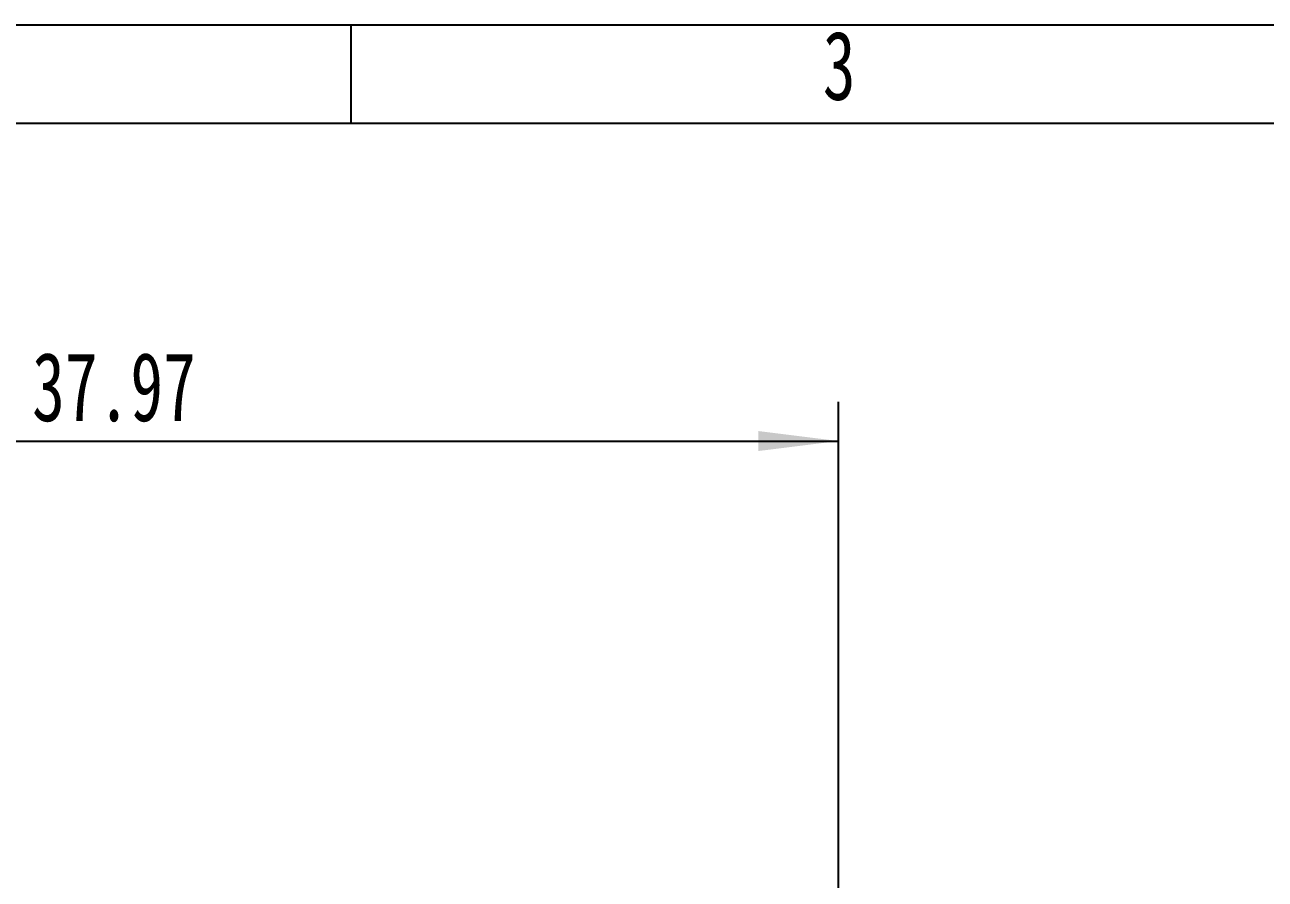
# Model space of a CAD drawing. Header units: millimetres. Extents: x 0 to 297, y 0 to 210.
# Drawn here: x 82.4 to 145.5, y 166.6 to 210 of the extents above; entities that cross this region are included whole.
import ezdxf

# ---------------------------------------------------------------- set-up
doc = ezdxf.new("R2010")
doc.units = ezdxf.units.MM
doc.linetypes.add('CENTERX2', pattern=[20.32, 12.7, -2.54, 2.54, -2.54])
doc.layers.add('图框', color=7, linetype='Continuous')
doc.styles.add('SLDTEXTSTYLE0', font='TXT', dxfattribs={"width": 0.7})
doc.dimstyles.new('SLDDIMSTYLE0', dxfattribs={"dimtxt": 3.5, "dimasz": 4.08, "dimexe": 0, "dimexo": 0.0625, "dimgap": 0.875, "dimtad": 2, "dimlfac": 0.5, "dimrnd": 1e-09, "dimzin": 12, "dimdsep": 46, "dimtxsty": 'SLDTEXTSTYLE0', "dimsah": 1, "dimcen": 0.09, "dimadec": 0, "dimazin": 3, "dimtfac": 1, "dimtofl": 0, "dimtmove": 0, "dimatfit": 3, "dimfxl": 0, "dimfrac": 2, "dimtolj": 1, "dimtzin": 12, "dimarcsym": 0})

# ---------------------------------------------------------------- blocks, each defined once
blk = doc.blocks.new('_D_2')
at = {"layer": '图框'}
for p, q in [((47.865, 164.312), (47.865, 190.834)), ((123.815, 164.312), (123.815, 190.834)), ((47.865, 188.834), (123.815, 188.834))]:
    blk.add_line(p, q, dxfattribs=at)
for points in [[(47.865, 188.834), (51.945, 188.326), (51.945, 189.342)], [(123.815, 188.834), (119.735, 189.342), (119.735, 188.326)]]:
    blk.add_solid(points, dxfattribs=at)
at = {"layer": '图框', "insert": (82.78, 193.346), "char_height": 3.5, "attachment_point": 1, "style": 'SLDTEXTSTYLE0'}
blk.add_mtext('37.97', dxfattribs=at)

msp = doc.modelspace()

# ---------------------------------------------------------------- linework, layer by layer
at = {"layer": '图框'}
for p, q in [((0, 210), (297, 210)), ((99, 210), (99, 205))]:
    msp.add_line(p, q, dxfattribs=at)
at = {"layer": '图框', "linetype": 'CENTERX2'}
msp.add_line((99, 210), (99, 205), dxfattribs=at)
at = {"layer": '图框', "linetype": 'Continuous', "lineweight": 25}
msp.add_line((5, 205), (292, 205), dxfattribs=at)

# ---------------------------------------------------------------- texts
at = {"layer": '图框', "insert": (123.853, 209.683), "char_height": 3.5, "attachment_point": 2, "style": 'SLDTEXTSTYLE0'}
msp.add_mtext('3', dxfattribs=at)

# ---------------------------------------------------------------- dimensions: what is measured, and where the dimension line sits
at = {"layer": '图框'}
dim = msp.add_linear_dim(base=(123.8148, 188.8342), p1=(47.8655, 164.312), p2=(123.8148, 164.312), dimstyle='SLDDIMSTYLE0', dxfattribs=at)
dim.commit()
dim.dimension.update_dxf_attribs({"geometry": '_D_2', "text_midpoint": (86.6103, 188.8342), "dimtype": 160})

doc.saveas('drawing.dxf')
